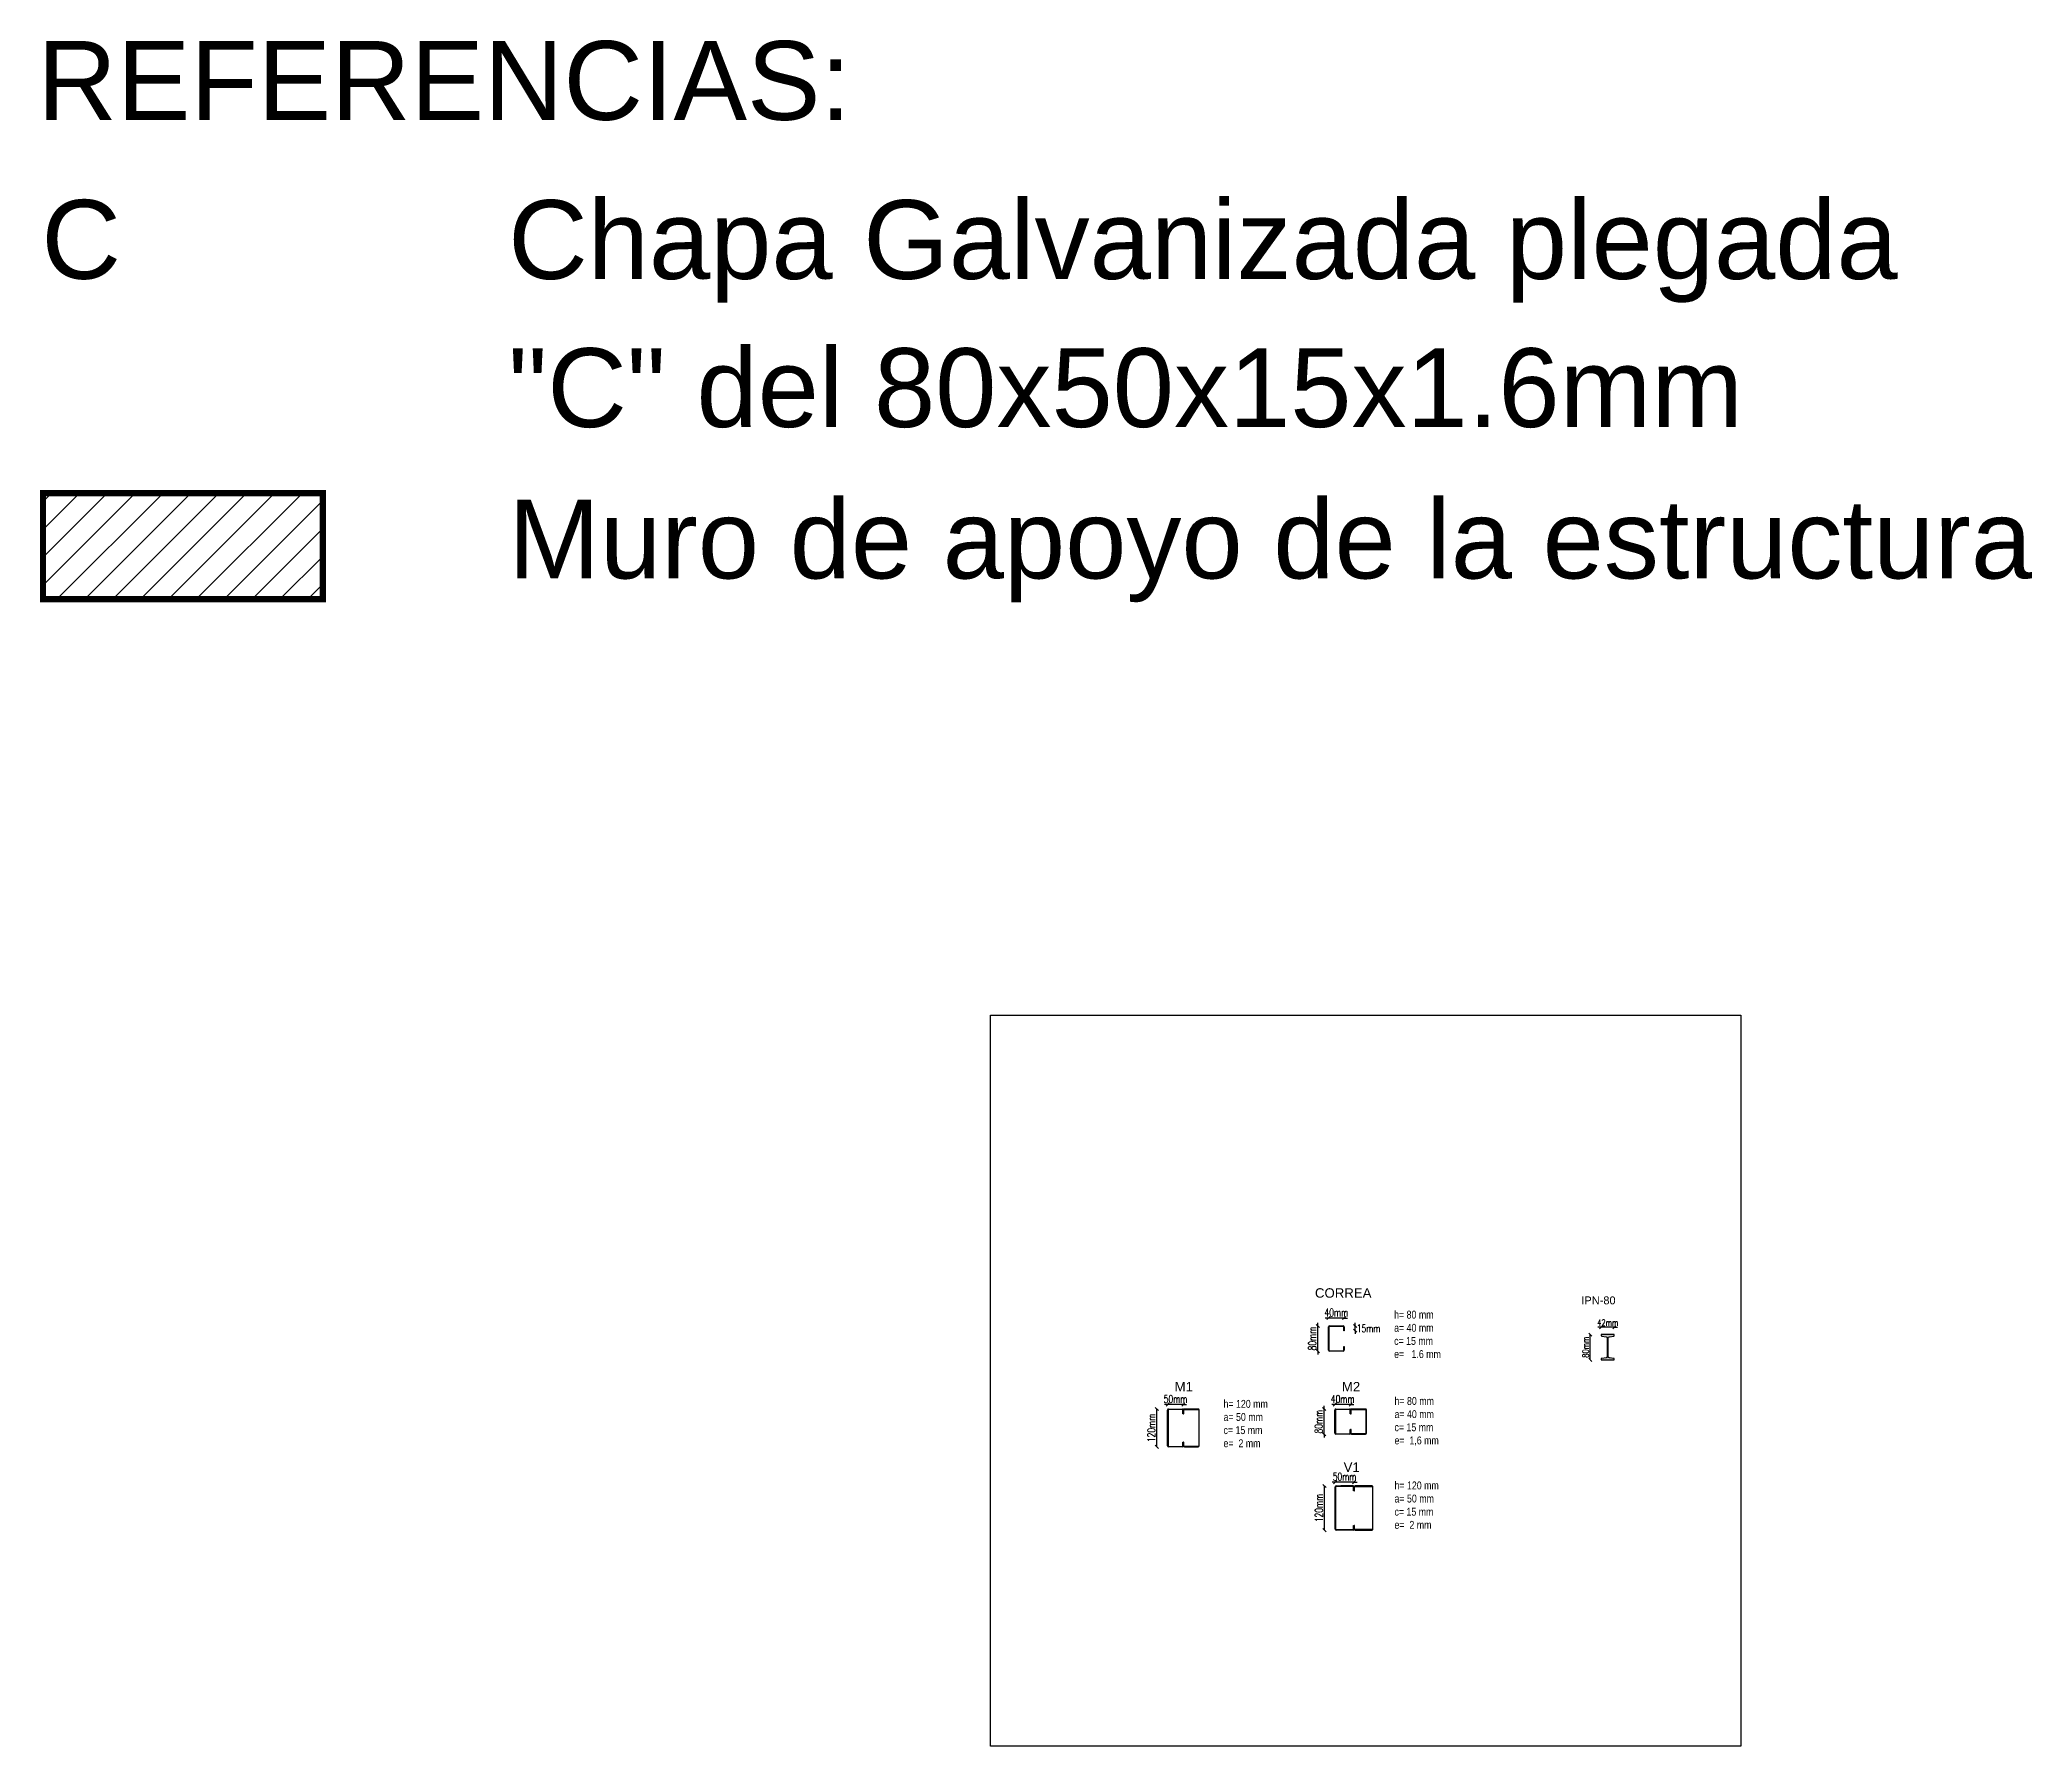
# Model space of a CAD drawing. Header units: millimetres. Extents: x 157 to 449, y 13 to 189.
# Drawn here: x 255.77 to 262.09, y 183.7 to 189.11 of the extents above; entities that cross this region are included whole.
import ezdxf

# ---------------------------------------------------------------- set-up
doc = ezdxf.new("R2010")
doc.units = ezdxf.units.MM
doc.header["$LTSCALE"] = 0.1
doc.header["$MEASUREMENT"] = 0
doc.header["$PDMODE"] = 3
doc.header["$PDSIZE"] = 0.1
doc.layers.get('DEFPOINTS').update_dxf_attribs({"color": 1})
doc.layers.add('00-COTAS', color=1, linetype='Continuous', lineweight=9)
doc.layers.add('SOMBRA', color=1, linetype='Continuous', lineweight=0)
for name, color, linetype in [('CORREAS', 170, 'Continuous'), ('ESTRUCTURAS', 3, 'Continuous'), ('P0-MUROS', 4, 'Continuous')]:
    doc.layers.add(name, color=color, linetype=linetype)
doc.styles.add('Arial30', font='arial.ttf', dxfattribs={"width": 0.8, "height": 0.3})
doc.styles.add('COTAS', font='ROMANS.shx', dxfattribs={"width": 0.7})
doc.dimstyles.new('COTA-20', dxfattribs={"dimscale": 1.75, "dimtxt": 0.015, "dimasz": 0.004, "dimexe": 0.08, "dimexo": 0.1, "dimgap": 0.005, "dimtad": 1, "dimzin": 0, "dimdsep": 46, "dimtxsty": 'COTAS', "dimblk": 'DOT', "dimcen": 0.1, "dimse1": 1, "dimse2": 1, "dimclrd": 256, "dimclre": 256, "dimclrt": 256, "dimadec": 0, "dimazin": 0, "dimtfac": 1, "dimtix": 1, "dimtmove": 2, "dimatfit": 3, "dimldrblk": 'DOT', "dimfxl": 0, "dimtolj": 1, "dimtzin": 0, "dimarcsym": 0})

# ---------------------------------------------------------------- blocks, each defined once
blk = doc.blocks.new('_Oblique')
at = {"color": 0, "linetype": 'ByBlock', "lineweight": -2}
blk.add_line((-0.5, -0.5), (0.5, 0.5), dxfattribs=at)
blk = doc.blocks.new('*D17')
at = {"layer": '00-COTAS', "lineweight": -2, "transparency": 16777216}
for p, q in [((259.8611, 185.0539), (259.8511, 185.0539)), ((259.9111, 185.0539), (259.8611, 185.0539)), ((259.9111, 185.0539), (259.9211, 185.0539))]:
    blk.add_line(p, q, dxfattribs=at)
at = {"layer": 'DEFPOINTS', "color": 0, "transparency": 16777216}
for p in [(259.8611, 185.0539), (259.8611, 185.0176), (259.9111, 185.0197)]:
    blk.add_point(p, dxfattribs=at)
at = {"layer": '00-COTAS', "lineweight": -2, "transparency": 16777216, "xscale": 0.01, "yscale": 0.01, "zscale": 0.01}
blk.add_blockref('_Oblique', (259.8611, 185.0539), dxfattribs=at)
at = {"layer": '00-COTAS', "lineweight": -2, "transparency": 16777216, "xscale": 0.01, "yscale": 0.01, "zscale": 0.01, "rotation": 180}
blk.add_blockref('_Oblique', (259.9111, 185.0539), dxfattribs=at)
at = {"layer": '00-COTAS', "transparency": 16777216, "insert": (259.8861, 185.0714), "char_height": 0.025, "attachment_point": 5, "style": 'COTAS'}
blk.add_mtext('\\A1;40mm', dxfattribs=at)
blk = doc.blocks.new('_Dot')
at = {"color": 0, "linetype": 'ByBlock', "lineweight": -2}
blk.add_line((-0.5, 0), (-1, 0), dxfattribs=at)
at = {"color": 0, "linetype": 'ByBlock', "const_width": 0.5}
blk.add_lwpolyline([(-0.25, 0, 1), (0.25, 0, 1)], format="xyb", close=True, dxfattribs=at)
blk = doc.blocks.new('*D18')
at = {"layer": '00-COTAS', "lineweight": -2, "transparency": 16777216}
for p, q in [((259.8271, 185.0288), (259.8271, 185.0388)), ((259.8271, 184.9488), (259.8271, 185.0288)), ((259.8271, 184.9488), (259.8271, 184.9388))]:
    blk.add_line(p, q, dxfattribs=at)
at = {"layer": 'DEFPOINTS', "color": 0, "transparency": 16777216}
for p in [(259.8271, 185.0288), (259.8707, 185.0288), (259.8707, 184.9488)]:
    blk.add_point(p, dxfattribs=at)
at = {"layer": '00-COTAS', "lineweight": -2, "transparency": 16777216, "xscale": 0.01, "yscale": 0.01, "zscale": 0.01}
for p, rotation in [((259.8271, 185.0288), 270), ((259.8271, 184.9488), 90)]:
    blk.add_blockref('_Oblique', p, dxfattribs=dict(at, rotation=rotation))
at = {"layer": '00-COTAS', "transparency": 16777216, "insert": (259.8096, 184.9888), "char_height": 0.025, "attachment_point": 5, "rotation": 90, "style": 'COTAS'}
blk.add_mtext('\\A1;80mm', dxfattribs=at)
blk = doc.blocks.new('*D19')
at = {"layer": '00-COTAS', "lineweight": -2, "transparency": 16777216}
for p, q in [((259.9458, 185.0288), (259.9458, 185.0388)), ((259.9458, 185.0138), (259.9458, 185.0288)), ((259.9458, 185.0138), (259.9458, 185.0038))]:
    blk.add_line(p, q, dxfattribs=at)
at = {"layer": 'DEFPOINTS', "color": 0, "transparency": 16777216}
for p in [(259.8975, 185.0288), (259.9458, 185.0288), (259.9095, 185.0138)]:
    blk.add_point(p, dxfattribs=at)
at = {"layer": '00-COTAS', "lineweight": -2, "transparency": 16777216, "xscale": 0.01, "yscale": 0.01, "zscale": 0.01}
for p, rotation in [((259.9458, 185.0288), 270), ((259.9458, 185.0138), 90)]:
    blk.add_blockref('_Oblique', p, dxfattribs=dict(at, rotation=rotation))
at = {"layer": '00-COTAS', "transparency": 16777216, "insert": (259.9883, 185.0213), "char_height": 0.025, "attachment_point": 5, "style": 'COTAS'}
blk.add_mtext('\\A1;15mm', dxfattribs=at)
blk = doc.blocks.new('*D20')
at = {"layer": '00-COTAS', "lineweight": -2, "transparency": 16777216}
for p, q in [((259.8473, 184.7654), (259.8473, 184.7754)), ((259.8473, 184.6854), (259.8473, 184.7654)), ((259.8473, 184.6854), (259.8473, 184.6754))]:
    blk.add_line(p, q, dxfattribs=at)
at = {"layer": 'DEFPOINTS', "color": 0, "transparency": 16777216}
for p in [(259.8473, 184.7654), (259.8909, 184.7654), (259.8909, 184.6854)]:
    blk.add_point(p, dxfattribs=at)
at = {"layer": '00-COTAS', "lineweight": -2, "transparency": 16777216, "xscale": 0.01, "yscale": 0.01, "zscale": 0.01}
for p, rotation in [((259.8473, 184.7654), 270), ((259.8473, 184.6854), 90)]:
    blk.add_blockref('_Oblique', p, dxfattribs=dict(at, rotation=rotation))
at = {"layer": '00-COTAS', "transparency": 16777216, "insert": (259.8298, 184.7254), "char_height": 0.025, "attachment_point": 5, "rotation": 90, "style": 'COTAS'}
blk.add_mtext('\\A1;80mm', dxfattribs=at)
blk = doc.blocks.new('*D27')
at = {"layer": '00-COTAS', "lineweight": -2, "transparency": 16777216}
for p, q in [((259.8813, 184.7798), (259.8713, 184.7798)), ((259.9313, 184.7798), (259.8813, 184.7798)), ((259.9313, 184.7798), (259.9413, 184.7798))]:
    blk.add_line(p, q, dxfattribs=at)
at = {"layer": 'DEFPOINTS', "color": 0, "transparency": 16777216}
for p in [(259.8813, 184.7798), (259.8813, 184.7434), (259.9313, 184.7456)]:
    blk.add_point(p, dxfattribs=at)
at = {"layer": '00-COTAS', "lineweight": -2, "transparency": 16777216, "xscale": 0.01, "yscale": 0.01, "zscale": 0.01}
blk.add_blockref('_Oblique', (259.8813, 184.7798), dxfattribs=at)
at = {"layer": '00-COTAS', "lineweight": -2, "transparency": 16777216, "xscale": 0.01, "yscale": 0.01, "zscale": 0.01, "rotation": 180}
blk.add_blockref('_Oblique', (259.9313, 184.7798), dxfattribs=at)
at = {"layer": '00-COTAS', "transparency": 16777216, "insert": (259.9063, 184.7973), "char_height": 0.025, "attachment_point": 5, "style": 'COTAS'}
blk.add_mtext('\\A1;40mm', dxfattribs=at)
blk = doc.blocks.new('*D380')
at = {"layer": '00-COTAS', "lineweight": -2, "transparency": 16777216}
blk.add_line((259.8483, 184.3815), (259.8483, 184.5215), dxfattribs=at)
at = {"layer": 'DEFPOINTS', "color": 0, "transparency": 16777216}
for p in [(259.8483, 184.5215), (259.8852, 184.5215), (259.8919, 184.3815)]:
    blk.add_point(p, dxfattribs=at)
at = {"layer": '00-COTAS', "lineweight": -2, "transparency": 16777216, "xscale": 0.01, "yscale": 0.01, "zscale": 0.01}
for p, rotation in [((259.8483, 184.5215), 90), ((259.8483, 184.3815), 270)]:
    blk.add_blockref('_Oblique', p, dxfattribs=dict(at, rotation=rotation))
at = {"layer": '00-COTAS', "transparency": 16777216, "insert": (259.8308, 184.4515), "char_height": 0.025, "attachment_point": 5, "rotation": 90, "style": 'COTAS'}
blk.add_mtext('\\A1;120mm', dxfattribs=at)
blk = doc.blocks.new('*D381')
at = {"layer": '00-COTAS', "lineweight": -2, "transparency": 16777216}
for p, q in [((259.8823, 184.5336), (259.8723, 184.5336)), ((259.9423, 184.5336), (259.8823, 184.5336)), ((259.9423, 184.5336), (259.9523, 184.5336))]:
    blk.add_line(p, q, dxfattribs=at)
at = {"layer": 'DEFPOINTS', "color": 0, "transparency": 16777216}
for p in [(259.8823, 184.5336), (259.8823, 184.4972), (259.9423, 184.5065)]:
    blk.add_point(p, dxfattribs=at)
at = {"layer": '00-COTAS', "lineweight": -2, "transparency": 16777216, "xscale": 0.01, "yscale": 0.01, "zscale": 0.01}
blk.add_blockref('_Oblique', (259.8823, 184.5336), dxfattribs=at)
at = {"layer": '00-COTAS', "lineweight": -2, "transparency": 16777216, "xscale": 0.01, "yscale": 0.01, "zscale": 0.01, "rotation": 180}
blk.add_blockref('_Oblique', (259.9423, 184.5336), dxfattribs=at)
at = {"layer": '00-COTAS', "transparency": 16777216, "insert": (259.9123, 184.5511), "char_height": 0.025, "attachment_point": 5, "style": 'COTAS'}
blk.add_mtext('\\A1;50mm', dxfattribs=at)
blk = doc.blocks.new('*D382')
at = {"layer": '00-COTAS', "lineweight": -2, "transparency": 16777216}
blk.add_line((259.3169, 184.6454), (259.3169, 184.7654), dxfattribs=at)
at = {"layer": 'DEFPOINTS', "color": 0, "transparency": 16777216}
for p in [(259.3169, 184.7654), (259.3605, 184.7654), (259.3605, 184.6454)]:
    blk.add_point(p, dxfattribs=at)
at = {"layer": '00-COTAS', "lineweight": -2, "transparency": 16777216, "xscale": 0.01, "yscale": 0.01, "zscale": 0.01}
for p, rotation in [((259.3169, 184.7654), 90), ((259.3169, 184.6454), 270)]:
    blk.add_blockref('_Oblique', p, dxfattribs=dict(at, rotation=rotation))
at = {"layer": '00-COTAS', "transparency": 16777216, "insert": (259.2994, 184.7054), "char_height": 0.025, "attachment_point": 5, "rotation": 90, "style": 'COTAS'}
blk.add_mtext('\\A1;120mm', dxfattribs=at)
blk = doc.blocks.new('*D383')
at = {"layer": '00-COTAS', "lineweight": -2, "transparency": 16777216}
for p, q in [((259.351, 184.7798), (259.341, 184.7798)), ((259.401, 184.7798), (259.351, 184.7798)), ((259.401, 184.7798), (259.411, 184.7798))]:
    blk.add_line(p, q, dxfattribs=at)
at = {"layer": 'DEFPOINTS', "color": 0, "transparency": 16777216}
for p in [(259.351, 184.7798), (259.351, 184.7434), (259.401, 184.7456)]:
    blk.add_point(p, dxfattribs=at)
at = {"layer": '00-COTAS', "lineweight": -2, "transparency": 16777216, "xscale": 0.01, "yscale": 0.01, "zscale": 0.01}
blk.add_blockref('_Oblique', (259.351, 184.7798), dxfattribs=at)
at = {"layer": '00-COTAS', "lineweight": -2, "transparency": 16777216, "xscale": 0.01, "yscale": 0.01, "zscale": 0.01, "rotation": 180}
blk.add_blockref('_Oblique', (259.401, 184.7798), dxfattribs=at)
at = {"layer": '00-COTAS', "transparency": 16777216, "insert": (259.376, 184.7973), "char_height": 0.025, "attachment_point": 5, "style": 'COTAS'}
blk.add_mtext('\\A1;50mm', dxfattribs=at)
blk = doc.blocks.new('*D385')
at = {"layer": '00-COTAS', "lineweight": -2, "transparency": 16777216}
for p, q in [((260.7257, 185.0247), (260.7157, 185.0247)), ((260.7677, 185.0247), (260.7257, 185.0247)), ((260.7677, 185.0247), (260.7777, 185.0247))]:
    blk.add_line(p, q, dxfattribs=at)
at = {"layer": 'DEFPOINTS', "color": 0, "transparency": 16777216}
for p in [(260.7257, 185.0247), (260.7257, 185.0014), (260.7677, 185.0014)]:
    blk.add_point(p, dxfattribs=at)
at = {"layer": '00-COTAS', "lineweight": -2, "transparency": 16777216, "xscale": 0.01, "yscale": 0.01, "zscale": 0.01}
blk.add_blockref('_Oblique', (260.7257, 185.0247), dxfattribs=at)
at = {"layer": '00-COTAS', "lineweight": -2, "transparency": 16777216, "xscale": 0.01, "yscale": 0.01, "zscale": 0.01, "rotation": 180}
blk.add_blockref('_Oblique', (260.7677, 185.0247), dxfattribs=at)
at = {"layer": '00-COTAS', "transparency": 16777216, "insert": (260.7467, 185.0397), "char_height": 0.02, "attachment_point": 5, "style": 'COTAS'}
blk.add_mtext('\\A1;42mm', dxfattribs=at)
blk = doc.blocks.new('*D386')
at = {"layer": '00-COTAS', "lineweight": -2, "transparency": 16777216}
blk.add_line((260.6916, 184.9214), (260.6916, 185.0014), dxfattribs=at)
at = {"layer": 'DEFPOINTS', "color": 0, "transparency": 16777216}
for p in [(260.6916, 185.0014), (260.7257, 185.0014), (260.7257, 184.9214)]:
    blk.add_point(p, dxfattribs=at)
at = {"layer": '00-COTAS', "lineweight": -2, "transparency": 16777216, "xscale": 0.01, "yscale": 0.01, "zscale": 0.01}
for p, rotation in [((260.6916, 185.0014), 90), ((260.6916, 184.9214), 270)]:
    blk.add_blockref('_Oblique', p, dxfattribs=dict(at, rotation=rotation))
at = {"layer": '00-COTAS', "transparency": 16777216, "insert": (260.6766, 184.9614), "char_height": 0.02, "attachment_point": 5, "rotation": 90, "style": 'COTAS'}
blk.add_mtext('\\A1;80mm', dxfattribs=at)

msp = doc.modelspace()

# ---------------------------------------------------------------- hatches: boundary and pattern name
at = {"layer": 'SOMBRA'}
h = msp.add_hatch(dxfattribs=at)
h.set_pattern_fill('ANSI31', color=256, scale=0.5)
h.set_pattern_definition([(45, (0, -0.43613), (-0.044194174, 0.044194174), [])])
h.paths.add_polyline_path([(255.7839, 187.6695), (255.7839, 187.3331), (256.6716, 187.3331), (256.6716, 187.6695)])
at = {"layer": 'SOMBRA', "true_color": 0x105689, "transparency": 33554610}
h = msp.add_hatch(color=146, dxfattribs=at)
h.dxf.hatch_style = 1
h.paths.add_polyline_path([(260.7677, 184.9989), (260.7677, 185.0014), (260.7467, 185.0014), (260.7257, 185.0014), (260.7257, 184.9989, 0.374036), (260.7277, 184.9967), (260.7414, 184.9948, -0.374036), (260.7447, 184.9909), (260.7447, 184.9552), (260.7447, 184.9319, -0.374036), (260.7414, 184.928), (260.7277, 184.9261, 0.374036), (260.7257, 184.9238), (260.7257, 184.9214), (260.7467, 184.9214), (260.7677, 184.9214), (260.7677, 184.9238, 0.374036), (260.7657, 184.9261), (260.752, 184.928, -0.374036), (260.7486, 184.9319), (260.7486, 184.9552), (260.7486, 184.9909, -0.374036), (260.752, 184.9948), (260.7657, 184.9967, 0.374036)])

# ---------------------------------------------------------------- linework, layer by layer
msp.add_lwpolyline([(258.7889, 186.0144), (261.1688, 186.0144), (261.1688, 183.6964), (258.7889, 183.6964)], close=True)
at = {"layer": 'CORREAS'}
for p, q in [((259.8611, 184.952), (259.8611, 185.0256)), ((259.8627, 185.0256), (259.8627, 184.952)), ((259.8643, 185.0288), (259.8768, 185.0288)), ((259.8768, 185.0272), (259.8643, 185.0272)), ((259.8768, 185.0288), (259.9079, 185.0288)), ((259.9079, 185.0272), (259.8768, 185.0272)), ((259.9095, 185.0138), (259.9095, 185.0256)), ((259.9111, 185.0256), (259.9111, 185.0138)), ((259.9111, 185.0138), (259.9095, 185.0138)), ((259.9095, 184.952), (259.9095, 184.9638)), ((259.9095, 184.9638), (259.9111, 184.9638)), ((259.9111, 184.9638), (259.9111, 184.952)), ((259.8643, 184.9504), (259.8768, 184.9504)), ((259.8768, 184.9488), (259.8643, 184.9488)), ((259.8768, 184.9504), (259.9079, 184.9504)), ((259.9079, 184.9488), (259.8768, 184.9488)), ((259.351, 184.7227), (259.351, 184.7622)), ((259.351, 184.6486), (259.351, 184.7227)), ((259.3526, 184.7622), (259.3526, 184.7227)), ((259.3526, 184.7227), (259.3526, 184.6486)), ((259.3542, 184.7654), (259.3669, 184.7654)), ((259.3669, 184.7638), (259.3542, 184.7638)), ((259.3669, 184.7654), (259.369, 184.7654)), ((259.369, 184.7638), (259.3669, 184.7638)), ((259.369, 184.7654), (259.3978, 184.7654)), ((259.3978, 184.7638), (259.369, 184.7638)), ((259.3978, 184.7654), (259.3978, 184.7654)), ((259.3978, 184.7654), (259.3978, 184.7654)), ((259.3978, 184.7638), (259.3978, 184.7638)), ((259.3978, 184.7638), (259.3978, 184.7638)), ((259.3994, 184.7504), (259.3994, 184.7622)), ((259.401, 184.7504), (259.3994, 184.7504)), ((259.401, 184.7622), (259.401, 184.7504)), ((259.401, 184.7622), (259.401, 184.7504)), ((259.401, 184.7504), (259.4026, 184.7504)), ((259.4026, 184.7504), (259.4026, 184.7622)), ((259.433, 184.7654), (259.4042, 184.7654)), ((259.4042, 184.7654), (259.4042, 184.7654)), ((259.4042, 184.7654), (259.4042, 184.7654)), ((259.4042, 184.7654), (259.4042, 184.7654)), ((259.4042, 184.7654), (259.4042, 184.7654)), ((259.4042, 184.7638), (259.4042, 184.7638)), ((259.4042, 184.7638), (259.4042, 184.7638)), ((259.4042, 184.7638), (259.433, 184.7638)), ((259.4042, 184.7638), (259.4042, 184.7638)), ((259.4042, 184.7638), (259.4042, 184.7638)), ((259.4352, 184.7654), (259.433, 184.7654)), ((259.433, 184.7638), (259.4352, 184.7638)), ((259.4478, 184.7654), (259.4352, 184.7654)), ((259.4352, 184.7638), (259.4478, 184.7638)), ((259.4494, 184.7622), (259.4494, 184.7227)), ((259.4494, 184.7227), (259.4494, 184.6486)), ((259.451, 184.7227), (259.451, 184.7622)), ((259.451, 184.6486), (259.451, 184.7227)), ((259.8813, 184.6886), (259.8813, 184.7622)), ((259.8829, 184.7622), (259.8829, 184.6886)), ((259.8845, 184.7654), (259.8972, 184.7654)), ((259.8972, 184.7638), (259.8845, 184.7638)), ((259.8972, 184.7654), (259.8994, 184.7654)), ((259.8994, 184.7638), (259.8972, 184.7638)), ((259.8994, 184.7654), (259.9281, 184.7654)), ((259.9281, 184.7638), (259.8994, 184.7638)), ((259.9281, 184.7654), (259.9281, 184.7654)), ((259.9281, 184.7654), (259.9281, 184.7654)), ((259.9281, 184.7638), (259.9281, 184.7638)), ((259.9281, 184.7638), (259.9281, 184.7638)), ((259.9297, 184.7504), (259.9297, 184.7622)), ((259.9313, 184.7504), (259.9297, 184.7504)), ((259.9313, 184.7622), (259.9313, 184.7504)), ((259.9313, 184.7622), (259.9313, 184.7504)), ((259.9313, 184.7504), (259.9329, 184.7504)), ((259.9329, 184.7504), (259.9329, 184.7622)), ((259.9345, 184.7654), (259.9345, 184.7654)), ((259.9345, 184.7654), (259.9345, 184.7654)), ((259.9345, 184.7638), (259.9345, 184.7638)), ((259.9345, 184.7638), (259.9345, 184.7638)), ((259.9633, 184.7654), (259.9346, 184.7654)), ((259.9346, 184.7654), (259.9346, 184.7654)), ((259.9346, 184.7654), (259.9346, 184.7654)), ((259.9346, 184.7638), (259.9346, 184.7638)), ((259.9346, 184.7638), (259.9346, 184.7638)), ((259.9346, 184.7638), (259.9633, 184.7638)), ((259.9655, 184.7654), (259.9633, 184.7654)), ((259.9633, 184.7638), (259.9655, 184.7638)), ((259.9782, 184.7654), (259.9655, 184.7654)), ((259.9655, 184.7638), (259.9782, 184.7638)), ((259.9798, 184.7622), (259.9798, 184.6886)), ((259.9814, 184.6886), (259.9814, 184.7622)), ((259.3542, 184.647), (259.3669, 184.647)), ((259.3669, 184.6454), (259.3542, 184.6454)), ((259.3669, 184.647), (259.369, 184.647)), ((259.369, 184.6454), (259.3669, 184.6454)), ((259.369, 184.647), (259.3978, 184.647)), ((259.3978, 184.6454), (259.369, 184.6454)), ((259.3978, 184.647), (259.3978, 184.647)), ((259.3978, 184.647), (259.3978, 184.647)), ((259.3978, 184.6454), (259.3978, 184.6454)), ((259.3978, 184.6454), (259.3978, 184.6454)), ((259.3994, 184.6486), (259.3994, 184.6604)), ((259.3994, 184.6604), (259.401, 184.6604)), ((259.401, 184.6604), (259.401, 184.6486)), ((259.4026, 184.6604), (259.401, 184.6604)), ((259.401, 184.6604), (259.401, 184.6486)), ((259.4026, 184.6486), (259.4026, 184.6604)), ((259.433, 184.647), (259.4042, 184.647)), ((259.4042, 184.647), (259.4042, 184.647)), ((259.4042, 184.647), (259.4042, 184.647)), ((259.4042, 184.647), (259.4042, 184.647)), ((259.4042, 184.647), (259.4042, 184.647)), ((259.4042, 184.6454), (259.4042, 184.6454)), ((259.4042, 184.6454), (259.4042, 184.6454)), ((259.4042, 184.6454), (259.433, 184.6454)), ((259.4042, 184.6454), (259.4042, 184.6454)), ((259.4042, 184.6454), (259.4042, 184.6454)), ((259.4352, 184.647), (259.433, 184.647)), ((259.433, 184.6454), (259.4352, 184.6454)), ((259.4478, 184.647), (259.4352, 184.647)), ((259.4352, 184.6454), (259.4478, 184.6454)), ((259.8845, 184.687), (259.8972, 184.687)), ((259.8972, 184.6854), (259.8845, 184.6854)), ((259.8972, 184.687), (259.8994, 184.687)), ((259.8994, 184.6854), (259.8972, 184.6854)), ((259.8994, 184.687), (259.9281, 184.687)), ((259.9281, 184.6854), (259.8994, 184.6854)), ((259.9281, 184.687), (259.9281, 184.687)), ((259.9281, 184.687), (259.9281, 184.687)), ((259.9281, 184.6854), (259.9281, 184.6854)), ((259.9281, 184.6854), (259.9281, 184.6854)), ((259.9297, 184.6886), (259.9297, 184.7004)), ((259.9297, 184.7004), (259.9313, 184.7004)), ((259.9313, 184.7004), (259.9313, 184.6886)), ((259.9329, 184.7004), (259.9313, 184.7004)), ((259.9313, 184.7004), (259.9313, 184.6886)), ((259.9329, 184.6886), (259.9329, 184.7004)), ((259.9345, 184.687), (259.9345, 184.687)), ((259.9345, 184.687), (259.9345, 184.687)), ((259.9345, 184.6854), (259.9345, 184.6854)), ((259.9345, 184.6854), (259.9345, 184.6854)), ((259.9633, 184.687), (259.9346, 184.687)), ((259.9346, 184.687), (259.9346, 184.687)), ((259.9346, 184.687), (259.9346, 184.687)), ((259.9346, 184.6854), (259.9346, 184.6854)), ((259.9346, 184.6854), (259.9346, 184.6854)), ((259.9346, 184.6854), (259.9633, 184.6854)), ((259.9655, 184.687), (259.9633, 184.687)), ((259.9633, 184.6854), (259.9655, 184.6854)), ((259.9782, 184.687), (259.9655, 184.687)), ((259.9655, 184.6854), (259.9782, 184.6854)), ((259.8823, 184.3847), (259.8823, 184.5183)), ((259.8839, 184.5183), (259.8839, 184.3847)), ((259.8855, 184.5215), (259.8982, 184.5215)), ((259.8982, 184.5199), (259.8855, 184.5199)), ((259.8982, 184.5215), (259.9004, 184.5215)), ((259.9004, 184.5199), (259.8982, 184.5199)), ((259.9004, 184.5215), (259.9391, 184.5215)), ((259.9391, 184.5215), (259.9004, 184.5215)), ((259.9391, 184.5199), (259.9004, 184.5199)), ((259.9291, 184.5215), (259.9291, 184.5215)), ((259.9291, 184.5215), (259.9291, 184.5215)), ((259.9291, 184.5199), (259.9291, 184.5199)), ((259.9291, 184.5199), (259.9291, 184.5199)), ((259.9407, 184.5065), (259.9407, 184.5183)), ((259.9423, 184.5183), (259.9423, 184.5065)), ((259.9423, 184.5183), (259.9423, 184.5065)), ((259.9439, 184.5065), (259.9439, 184.5183)), ((259.9843, 184.5215), (259.9455, 184.5215)), ((259.9455, 184.5215), (259.9843, 184.5215)), ((259.9455, 184.5199), (259.9843, 184.5199)), ((259.9555, 184.5215), (259.9555, 184.5215)), ((259.9555, 184.5215), (259.9555, 184.5215)), ((259.9555, 184.5199), (259.9555, 184.5199)), ((259.9555, 184.5199), (259.9555, 184.5199)), ((259.9864, 184.5215), (259.9843, 184.5215)), ((259.9843, 184.5199), (259.9864, 184.5199)), ((259.9991, 184.5215), (259.9864, 184.5215)), ((259.9864, 184.5199), (259.9991, 184.5199)), ((260.0007, 184.5183), (260.0007, 184.3847)), ((260.0023, 184.3847), (260.0023, 184.5183)), ((259.9423, 184.5065), (259.9407, 184.5065)), ((259.9423, 184.5065), (259.9439, 184.5065)), ((259.9407, 184.3847), (259.9407, 184.3965)), ((259.9407, 184.3965), (259.9423, 184.3965)), ((259.9423, 184.3965), (259.9423, 184.3847)), ((259.9439, 184.3965), (259.9423, 184.3965)), ((259.9423, 184.3965), (259.9423, 184.3847)), ((259.9439, 184.3847), (259.9439, 184.3965)), ((259.8855, 184.3831), (259.8982, 184.3831)), ((259.8982, 184.3815), (259.8855, 184.3815)), ((259.8982, 184.3831), (259.9004, 184.3831)), ((259.9004, 184.3815), (259.8982, 184.3815)), ((259.9004, 184.3831), (259.9391, 184.3831)), ((259.9391, 184.3815), (259.9004, 184.3815)), ((259.9291, 184.3831), (259.9291, 184.3831)), ((259.9291, 184.3831), (259.9291, 184.3831)), ((259.9291, 184.3815), (259.9291, 184.3815)), ((259.9291, 184.3815), (259.9291, 184.3815)), ((259.9843, 184.3831), (259.9455, 184.3831)), ((259.9455, 184.3815), (259.9843, 184.3815)), ((259.9555, 184.3831), (259.9555, 184.3831)), ((259.9555, 184.3831), (259.9555, 184.3831)), ((259.9555, 184.3815), (259.9555, 184.3815)), ((259.9555, 184.3815), (259.9555, 184.3815)), ((259.9864, 184.3831), (259.9843, 184.3831)), ((259.9843, 184.3815), (259.9864, 184.3815)), ((259.9991, 184.3831), (259.9864, 184.3831)), ((259.9864, 184.3815), (259.9991, 184.3815))]:
    msp.add_line(p, q, dxfattribs=at)
msp.add_lwpolyline([(260.7467, 185.0014), (260.7257, 185.0014), (260.7257, 184.9989, 0.374036), (260.7277, 184.9967), (260.7414, 184.9948, -0.374036), (260.7447, 184.9909), (260.7447, 184.9552), (260.7447, 184.9319, -0.374036), (260.7414, 184.928), (260.7277, 184.9261, 0.374036), (260.7257, 184.9238), (260.7257, 184.9214), (260.7467, 184.9214), (260.7677, 184.9214), (260.7677, 184.9238, 0.374036), (260.7657, 184.9261), (260.752, 184.928, -0.374036), (260.7486, 184.9319), (260.7486, 184.9552), (260.7486, 184.9909, -0.374036), (260.752, 184.9948), (260.7657, 184.9967, 0.374036), (260.7677, 184.9989), (260.7677, 185.0014)], format="xyb", close=True, dxfattribs=at)
for centre, radius, start, end in [((259.8643, 185.0256), 0.0032, 90, 180), ((259.8643, 185.0256), 0.0016, 90, 180), ((259.9079, 185.0256), 0.0032, 0, 90), ((259.9079, 185.0256), 0.0016, 0, 90), ((259.8643, 184.952), 0.0032, 180, 270), ((259.8643, 184.952), 0.0016, 180, 270), ((259.9079, 184.952), 0.0016, 270, 0), ((259.9079, 184.952), 0.0032, 270, 0), ((259.3542, 184.7622), 0.0032, 90, 180), ((259.3542, 184.7622), 0.0016, 90, 180), ((259.3978, 184.7622), 0.0032, 0, 90), ((259.3978, 184.7622), 0.0016, 0, 90), ((259.4042, 184.7622), 0.0032, 90, 180), ((259.4042, 184.7622), 0.0016, 90, 180), ((259.4478, 184.7622), 0.0032, 0, 90), ((259.4478, 184.7622), 0.0016, 0, 90), ((259.8845, 184.7622), 0.0032, 90, 180), ((259.8845, 184.7622), 0.0016, 90, 180), ((259.9281, 184.7622), 0.0032, 0, 90), ((259.9281, 184.7622), 0.0016, 0, 90), ((259.9345, 184.7622), 0.0032, 90, 180), ((259.9345, 184.7622), 0.0016, 90, 180), ((259.9782, 184.7622), 0.0032, 0, 90), ((259.9782, 184.7622), 0.0016, 0, 90), ((259.3542, 184.6486), 0.0032, 180, 270), ((259.3542, 184.6486), 0.0016, 180, 270), ((259.3978, 184.6486), 0.0016, 270, 0), ((259.3978, 184.6486), 0.0032, 270, 0), ((259.4042, 184.6486), 0.0032, 180, 270), ((259.4042, 184.6486), 0.0016, 180, 270), ((259.4478, 184.6486), 0.0032, 270, 0), ((259.4478, 184.6486), 0.0016, 270, 360), ((259.8845, 184.6886), 0.0032, 180, 270), ((259.8845, 184.6886), 0.0016, 180, 270), ((259.9281, 184.6886), 0.0016, 270, 0), ((259.9281, 184.6886), 0.0032, 270, 0), ((259.9345, 184.6886), 0.0032, 180, 270), ((259.9345, 184.6886), 0.0016, 180, 270), ((259.9782, 184.6886), 0.0032, 270, 0), ((259.9782, 184.6886), 0.0016, 270, 360), ((259.8855, 184.5183), 0.0032, 90, 180), ((259.8855, 184.5183), 0.0016, 90, 180), ((259.9391, 184.5183), 0.0032, 0, 90), ((259.9391, 184.5183), 0.0016, 0, 90), ((259.9455, 184.5183), 0.0032, 90, 180), ((259.9455, 184.5183), 0.0016, 90, 180), ((259.9991, 184.5183), 0.0032, 0, 90), ((259.9991, 184.5183), 0.0016, 0, 90), ((259.8855, 184.3847), 0.0032, 180, 270), ((259.8855, 184.3847), 0.0016, 180, 270), ((259.9391, 184.3847), 0.0016, 270, 0), ((259.9391, 184.3847), 0.0032, 270, 0), ((259.9455, 184.3847), 0.0032, 180, 270), ((259.9455, 184.3847), 0.0016, 180, 270), ((259.9991, 184.3847), 0.0032, 270, 0), ((259.9991, 184.3847), 0.0016, 270, 360)]:
    msp.add_arc(centre, radius, start, end, dxfattribs=at)
at = {"layer": 'P0-MUROS', "const_width": 0.02}
msp.add_lwpolyline([(255.7839, 187.6695), (256.6716, 187.6695), (256.6716, 187.3331), (255.7839, 187.3331)], close=True, dxfattribs=at)

# ---------------------------------------------------------------- texts
at = {"layer": 'ESTRUCTURAS', "style": 'Arial30'}
for s, height, p in [('REFERENCIAS:', 0.25, (255.7661, 188.8534)), ('C', 0.25, (255.7789, 188.3495)), ('Chapa Galvanizada plegada', 0.25, (257.2595, 188.3489)), ('"C" del 80x50x15x1.6mm', 0.25, (257.2595, 187.8793)), ('Muro de apoyo de la estructura', 0.25, (257.2595, 187.3992)), ('CORREA', 0.03, (259.8182, 185.1184)), ('IPN-80', 0.025, (260.6631, 185.0975)), ('M1', 0.03, (259.3732, 184.8212)), ('M2', 0.03, (259.9035, 184.8212)), ('V1', 0.03, (259.9092, 184.566))]:
    msp.add_text(s, height=height, dxfattribs=at).set_placement(p)
at = {"layer": 'ESTRUCTURAS', "char_height": 0.025, "width": 0.228288, "attachment_point": 1, "style": 'Arial30'}
for s, insert in [('h= 80 mm\\Pa= 40 mm\\Pc= 15 mm\\Pe=   1.6 mm', (260.0693, 185.0772)), ('h= 120 mm\\Pa= 50 mm\\Pc= 15 mm\\Pe=  2 mm', (259.5282, 184.7943)), ('h= 80 mm\\Pa= 40 mm\\Pc= 15 mm\\Pe=  1,6 mm', (260.0705, 184.8034)), ('h= 120 mm\\Pa= 50 mm\\Pc= 15 mm\\Pe=  2 mm', (260.0705, 184.5356))]:
    msp.add_mtext(s, dxfattribs=dict(at, insert=insert))

# ---------------------------------------------------------------- dimensions: what is measured, and where the dimension line sits
at = {"layer": '00-COTAS'}
for base, p1, p2, angle, text, picture, middle in [((259.8611, 185.0539), (259.9111, 185.0197), (259.8611, 185.0176), 180, '40mm', '*D17', (259.8861, 185.0714)), ((259.3169, 184.7654), (259.3605, 184.6454), (259.3605, 184.7654), 90, '120mm', '*D382', (259.2994, 184.7054)), ((259.8473, 184.7654), (259.8909, 184.6854), (259.8909, 184.7654), 90, '80mm', '*D20', (259.8298, 184.7254)), ((259.8813, 184.7798), (259.9313, 184.7456), (259.8813, 184.7434), 180, '40mm', '*D27', (259.9063, 184.7973)), ((259.8483, 184.5215), (259.8919, 184.3815), (259.8852, 184.5215), 90, '120mm', '*D380', (259.8308, 184.4515)), ((259.8823, 184.5336), (259.9423, 184.5065), (259.8823, 184.4972), 180, '50mm', '*D381', (259.9123, 184.5511))]:
    dim = msp.add_linear_dim(base=base, p1=p1, p2=p2, angle=angle, text=text, dimstyle='COTA-20', override={"dimscale": 1, "dimtxt": 0.025, "dimasz": 0.01, "dimdec": 0, "dimlfac": 1000, "dimpost": 'mm', "dimblk1": 'Oblique', "dimblk2": 'Oblique', "dimsah": 1}, dxfattribs=at)
    dim.commit()
    dim.dimension.update_dxf_attribs({"geometry": picture, "text_midpoint": middle})
for base, p1, p2, angle, override, picture, middle in [((259.8271, 185.0288), (259.8707, 184.9488), (259.8707, 185.0288), 90, {"dimscale": 1, "dimtxt": 0.025, "dimasz": 0.01, "dimdec": 0, "dimlfac": 1000, "dimpost": 'mm', "dimblk1": 'Oblique', "dimblk2": 'Oblique', "dimsah": 1}, '*D18', (259.8096, 184.9888)), ((259.9458, 185.0288), (259.9095, 185.0138), (259.8975, 185.0288), 90, {"dimscale": 1, "dimtxt": 0.025, "dimasz": 0.01, "dimtad": 2, "dimtih": 1, "dimdec": 0, "dimlfac": 1000, "dimpost": 'mm', "dimblk1": 'Oblique', "dimblk2": 'Oblique', "dimsah": 1}, '*D19', (259.9883, 185.0213)), ((260.7257, 185.0247), (260.7677, 185.0014), (260.7257, 185.0014), 180, {"dimscale": 1, "dimtxt": 0.02, "dimasz": 0.01, "dimdec": 0, "dimlfac": 1000, "dimpost": 'mm', "dimblk1": 'Oblique', "dimblk2": 'Oblique', "dimsah": 1}, '*D385', (260.7467, 185.0397)), ((260.6916, 185.0014), (260.7257, 184.9214), (260.7257, 185.0014), 90, {"dimscale": 1, "dimtxt": 0.02, "dimasz": 0.01, "dimdec": 0, "dimlfac": 1000, "dimpost": 'mm', "dimblk1": 'Oblique', "dimblk2": 'Oblique', "dimsah": 1}, '*D386', (260.6766, 184.9614)), ((259.351, 184.7798), (259.401, 184.7456), (259.351, 184.7434), 180, {"dimscale": 1, "dimtxt": 0.025, "dimasz": 0.01, "dimdec": 0, "dimlfac": 1000, "dimpost": 'mm', "dimblk1": 'Oblique', "dimblk2": 'Oblique', "dimsah": 1}, '*D383', (259.376, 184.7973))]:
    dim = msp.add_linear_dim(base=base, p1=p1, p2=p2, angle=angle, dimstyle='COTA-20', override=override, dxfattribs=at)
    dim.commit()
    dim.dimension.update_dxf_attribs({"geometry": picture, "text_midpoint": middle})

doc.saveas('drawing.dxf')
